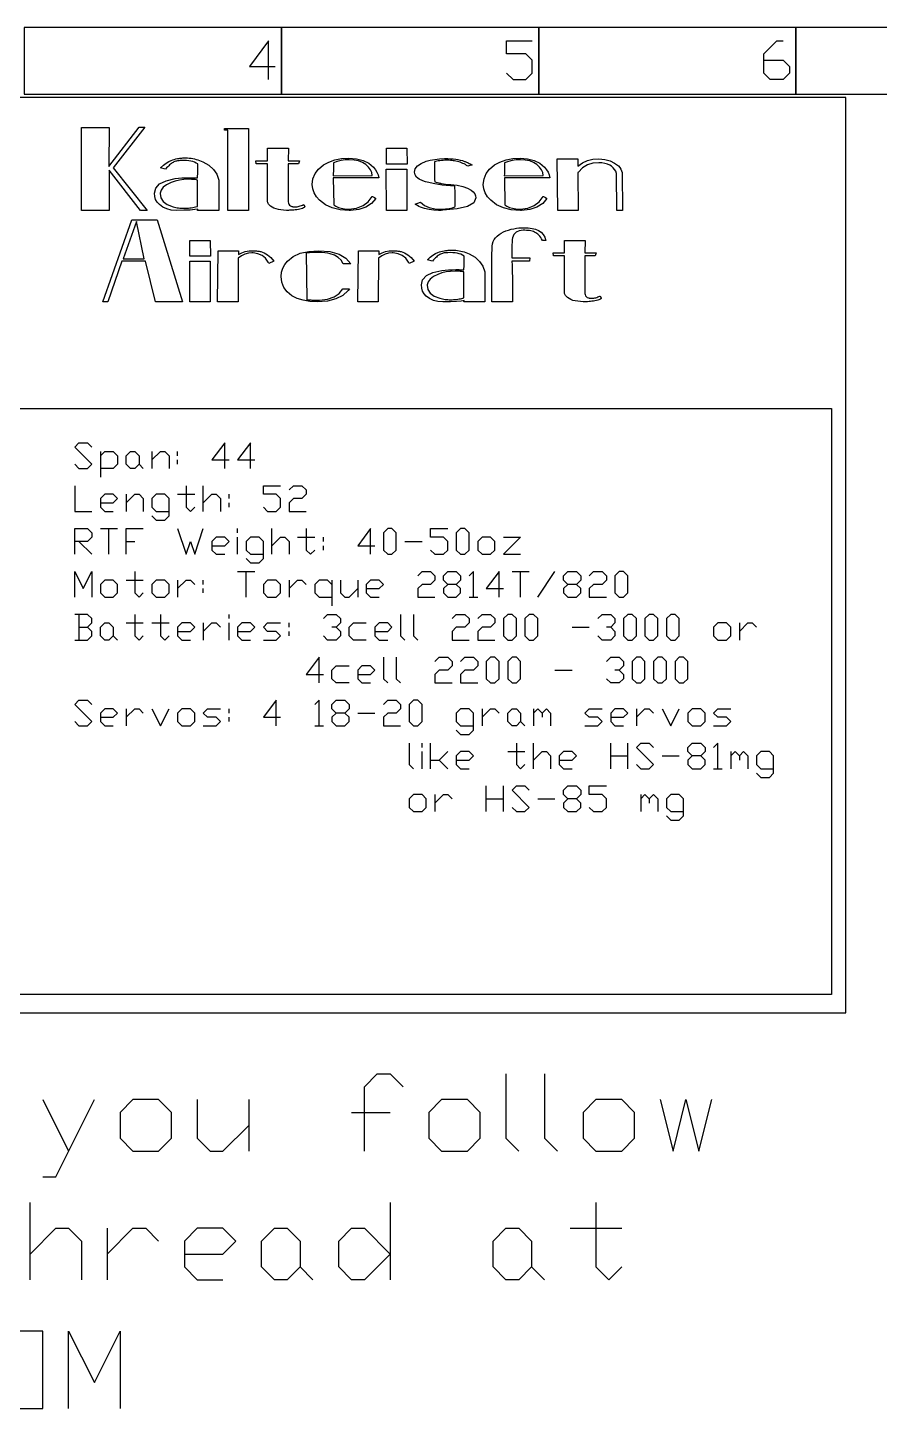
# Model space of a CAD drawing. Extents: x 0 to 102, y 0 to 13.
# Drawn here: x 3.01 to 6.33, y 7.81 to 13.18 of the extents above; entities that cross this region are included whole.
import ezdxf

# ---------------------------------------------------------------- set-up
doc = ezdxf.new("R2010")
doc.units = 0
doc.layers.get('0').update_dxf_attribs({"color": 9, "linetype": 'CONTINUOUS'})

msp = doc.modelspace()

# ---------------------------------------------------------------- linework, layer by layer
at = {"color": 7, "linetype": 'CONTINUOUS'}
for p, q in [((0.0556, 11.6979), (6.1395, 11.6979)), ((6.1395, 11.6979), (6.1395, 9.4202)), ((6.1395, 9.4202), (0.0556, 9.4202))]:
    msp.add_line(p, q, dxfattribs=at)
at = {"color": 7, "linetype": 'CONTINUOUS', "flags": 128}
for points in [[(3.001, 12.9194), (4.001, 12.9194), (4.001, 13.1783), (3.001, 13.1783)], [(4.001, 12.9194), (5.001, 12.9194), (5.001, 13.1783), (4.001, 13.1783)], [(5.001, 12.9194), (6.001, 12.9194), (6.001, 13.1783), (5.001, 13.1783)], [(6.001, 12.9194), (7.001, 12.9194), (7.001, 13.1783), (6.001, 13.1783)], [(3.448, 12.7908), (3.4697, 12.7908), (3.3465, 12.633), (3.4782, 12.468), (3.4528, 12.468), (3.3304, 12.6242), (3.3304, 12.468), (3.2233, 12.468), (3.2233, 12.7904), (3.3304, 12.7904), (3.3296, 12.6387)], [(3.8727, 12.7868), (3.8727, 12.468), (3.7926, 12.468), (3.7918, 12.7796), (3.7793, 12.7796), (3.7793, 12.7868)], [(3.6734, 12.594), (3.6736, 12.5941), (3.6738, 12.5943), (3.674, 12.5947), (3.6742, 12.5952), (3.6744, 12.596), (3.6746, 12.597), (3.6747, 12.5985), (3.6748, 12.6002), (3.6749, 12.6024), (3.675, 12.6049), (3.6751, 12.608), (3.6752, 12.6115), (3.6753, 12.6155), (3.6754, 12.6201), (3.6754, 12.6253), (3.6754, 12.631), (3.6754, 12.6483), (3.6694, 12.652), (3.6628, 12.6551), (3.6558, 12.6576), (3.6483, 12.6594), (3.6401, 12.6607), (3.6311, 12.6615), (3.6213, 12.6618), (3.6106, 12.6616), (3.6058, 12.6613), (3.6013, 12.6609), (3.5971, 12.6603), (3.5933, 12.6596), (3.5897, 12.6587), (3.5862, 12.6575), (3.5828, 12.6561), (3.5794, 12.6544), (3.5761, 12.6524), (3.5727, 12.6501), (3.5693, 12.6475), (3.5659, 12.6445), (3.5624, 12.6412), (3.5586, 12.6374), (3.5545, 12.6332), (3.5502, 12.6286), (3.5309, 12.6334), (3.5421, 12.6437), (3.5526, 12.652), (3.5626, 12.6582), (3.572, 12.6624), (3.5779, 12.6645), (3.5841, 12.6663), (3.5906, 12.6679), (3.5973, 12.6693), (3.6013, 12.6698), (3.6053, 12.6704), (3.6092, 12.6708), (3.613, 12.6713), (3.6169, 12.6716), (3.6207, 12.6719), (3.6245, 12.672), (3.6283, 12.6721), (3.6355, 12.6719), (3.6426, 12.6714), (3.6495, 12.6706), (3.6563, 12.6695), (3.663, 12.668), (3.6696, 12.6663), (3.6762, 12.6643), (3.6827, 12.662), (3.6952, 12.6568), (3.7185, 12.6436), (3.7365, 12.6274), (3.7493, 12.6082), (3.7568, 12.5859), (3.7568, 12.5787), (3.7568, 12.468), (3.6746, 12.468), (3.6754, 12.4732), (3.6637, 12.4709), (3.6457, 12.4693), (3.6216, 12.4683), (3.5913, 12.468), (3.572, 12.4694), (3.5547, 12.4736), (3.5394, 12.4806), (3.5261, 12.4905), (3.5176, 12.4999), (3.5116, 12.5103), (3.5079, 12.5218), (3.5067, 12.5344), (3.5067, 12.5348), (3.5118, 12.5549), (3.5269, 12.571), (3.552, 12.5831), (3.5873, 12.5912), (3.6001, 12.5927), (3.6136, 12.5939), (3.6279, 12.5946), (3.6428, 12.5948), (3.6465, 12.5948), (3.6502, 12.5947), (3.6539, 12.5947), (3.6577, 12.5946), (3.6616, 12.5945), (3.6655, 12.5943), (3.6694, 12.5942), (3.6734, 12.594)], [(4.0273, 12.6604), (4.0712, 12.6604), (4.0668, 12.6491), (4.0273, 12.6491), (4.0273, 12.501), (4.0276, 12.4961), (4.0291, 12.4918), (4.032, 12.4882), (4.0362, 12.4853), (4.041, 12.4833), (4.0426, 12.4829), (4.0441, 12.4826), (4.0456, 12.4823), (4.047, 12.4821), (4.0485, 12.4819), (4.05, 12.4817), (4.0515, 12.4817), (4.0531, 12.4816), (4.0573, 12.4818), (4.0615, 12.4823), (4.0656, 12.483), (4.0698, 12.4841), (4.0739, 12.4854), (4.0781, 12.4869), (4.0823, 12.4886), (4.0865, 12.4905), (4.0869, 12.4899), (4.0874, 12.4892), (4.0879, 12.4885), (4.0885, 12.4877), (4.0889, 12.4871), (4.0894, 12.4864), (4.0898, 12.4856), (4.0903, 12.4849), (4.0908, 12.484), (4.0912, 12.4832), (4.0915, 12.4822), (4.0917, 12.4812), (4.0895, 12.4791), (4.0863, 12.4772), (4.0823, 12.4755), (4.0774, 12.474), (4.072, 12.4727), (4.0664, 12.4715), (4.0606, 12.4706), (4.0547, 12.4698), (4.0488, 12.4691), (4.0431, 12.4687), (4.0377, 12.4683), (4.0325, 12.4682), (4.028, 12.4681), (4.0245, 12.468), (4.022, 12.468), (4.0205, 12.468), (4.0093, 12.4686), (3.9988, 12.4698), (3.989, 12.4714), (3.9798, 12.4736), (3.9715, 12.4764), (3.9642, 12.4801), (3.958, 12.4847), (3.9528, 12.4901), (3.9509, 12.4926), (3.9493, 12.4952), (3.9479, 12.498), (3.9468, 12.501), (3.9468, 12.6491), (3.9029, 12.6491), (3.9013, 12.6604), (3.9468, 12.6604), (3.9468, 12.7095), (4.0277, 12.7095)], [(4.2024, 12.5944), (4.2041, 12.4889), (4.2121, 12.4838), (4.2219, 12.4796), (4.2333, 12.4765), (4.2463, 12.4744), (4.2632, 12.4732), (4.293, 12.477), (4.318, 12.4863), (4.3381, 12.5011), (4.3534, 12.5215), (4.3548, 12.5215), (4.3576, 12.5201), (4.362, 12.5174), (4.3679, 12.5135), (4.3512, 12.4943), (4.3291, 12.4803), (4.3016, 12.4716), (4.2689, 12.468), (4.2644, 12.468), (4.2293, 12.4704), (4.1984, 12.4777), (4.1717, 12.4899), (4.1493, 12.507), (4.1368, 12.5212), (4.1278, 12.5362), (4.1223, 12.5522), (4.1203, 12.569), (4.1231, 12.5909), (4.1313, 12.6108), (4.145, 12.6286), (4.1642, 12.6443), (4.1852, 12.6558), (4.2087, 12.664), (4.2347, 12.6691), (4.2632, 12.6709), (4.2924, 12.6688), (4.3181, 12.6622), (4.3402, 12.6511), (4.3587, 12.6354), (4.3663, 12.6261), (4.3722, 12.6161), (4.3765, 12.6056), (4.3792, 12.5944)], [(4.3534, 12.6032), (4.3519, 12.615), (4.3472, 12.6261), (4.3394, 12.6365), (4.3285, 12.6463), (4.3155, 12.6544), (4.3006, 12.6602), (4.2835, 12.6637), (4.2644, 12.6648), (4.2487, 12.6641), (4.2331, 12.6618), (4.2179, 12.658), (4.2028, 12.6528), (4.2028, 12.6353), (4.2025, 12.6212), (4.2022, 12.6103), (4.2016, 12.6028)], [(4.4895, 12.6479), (4.4086, 12.6479), (4.4086, 12.7095), (4.4887, 12.7095)], [(4.659, 12.5686), (4.6841, 12.5658), (4.7057, 12.5612), (4.7239, 12.5546), (4.7387, 12.5461), (4.7465, 12.5395), (4.752, 12.5324), (4.7553, 12.5246), (4.7564, 12.5163), (4.7482, 12.4976), (4.7241, 12.4834), (4.684, 12.4736), (4.628, 12.4684), (4.622, 12.468), (4.6206, 12.4678), (4.6192, 12.4677), (4.618, 12.4676), (4.6167, 12.4676), (4.6153, 12.4676), (4.614, 12.4676), (4.6127, 12.4676), (4.6115, 12.4676), (4.5926, 12.4684), (4.5745, 12.4709), (4.5574, 12.475), (4.541, 12.4808), (4.5351, 12.4835), (4.5298, 12.4864), (4.525, 12.4894), (4.5209, 12.4925), (4.541, 12.4998), (4.5565, 12.4872), (4.5752, 12.4785), (4.597, 12.4737), (4.622, 12.4728), (4.6386, 12.4733), (4.653, 12.4749), (4.6651, 12.4775), (4.6751, 12.4812), (4.6756, 12.4848), (4.676, 12.4902), (4.6762, 12.4975), (4.6763, 12.5066), (4.6763, 12.5119), (4.6762, 12.5176), (4.6761, 12.5237), (4.6759, 12.5304), (4.6757, 12.5375), (4.6755, 12.5451), (4.6753, 12.5532), (4.6751, 12.5618), (4.658, 12.5629), (4.6416, 12.5644), (4.626, 12.5661), (4.6111, 12.5682), (4.5904, 12.5721), (4.5734, 12.5758), (4.5602, 12.5792), (4.5507, 12.5823), (4.5366, 12.589), (4.5264, 12.597), (4.5203, 12.6063), (4.5181, 12.6169), (4.5208, 12.6298), (4.5293, 12.6411), (4.5435, 12.6507), (4.5636, 12.6588), (4.5795, 12.6631), (4.5968, 12.6662), (4.6154, 12.6683), (4.6352, 12.6693), (4.6473, 12.6691), (4.6584, 12.6687), (4.6687, 12.6679), (4.6781, 12.6668), (4.687, 12.6654), (4.6956, 12.6635), (4.704, 12.6612), (4.7121, 12.6584), (4.7152, 12.6574), (4.718, 12.6564), (4.7204, 12.6554), (4.7226, 12.6544), (4.7246, 12.6534), (4.7264, 12.6525), (4.7281, 12.6516), (4.7297, 12.6507), (4.7311, 12.6499), (4.7326, 12.6492), (4.7341, 12.6484), (4.7355, 12.6477), (4.7369, 12.647), (4.7385, 12.6462), (4.7402, 12.6453), (4.7419, 12.6443), (4.725, 12.6395), (4.7205, 12.6427), (4.7158, 12.6457), (4.7108, 12.6484), (4.7057, 12.6507), (4.7004, 12.6528), (4.6952, 12.6547), (4.6899, 12.6564), (4.6846, 12.6578), (4.6792, 12.659), (4.6739, 12.6601), (4.6686, 12.6609), (4.6632, 12.6616), (4.6579, 12.6621), (4.6526, 12.6625), (4.6473, 12.6627), (4.6421, 12.6628), (4.6358, 12.6627), (4.6295, 12.6624), (4.623, 12.6618), (4.6165, 12.661), (4.6103, 12.66), (4.6047, 12.6588), (4.5997, 12.6575), (4.5954, 12.656), (4.5955, 12.6264), (4.5958, 12.6036), (4.5963, 12.5877), (4.597, 12.5787), (4.6027, 12.5772), (4.6077, 12.5759), (4.6121, 12.5749), (4.6157, 12.574), (4.6187, 12.5734), (4.621, 12.5729), (4.6226, 12.5725), (4.6236, 12.5722), (4.6306, 12.571), (4.6389, 12.5699), (4.6483, 12.5691), (4.659, 12.5686)], [(4.8675, 12.5944), (4.8692, 12.4889), (4.8772, 12.4838), (4.887, 12.4796), (4.8984, 12.4765), (4.9114, 12.4744), (4.9283, 12.4732), (4.9581, 12.477), (4.9831, 12.4863), (5.0032, 12.5011), (5.0185, 12.5215), (5.0199, 12.5215), (5.0227, 12.5201), (5.0271, 12.5174), (5.033, 12.5135), (5.0163, 12.4943), (4.9942, 12.4803), (4.9667, 12.4716), (4.934, 12.468), (4.9295, 12.468), (4.8944, 12.4704), (4.8635, 12.4777), (4.8368, 12.4899), (4.8144, 12.507), (4.8019, 12.5212), (4.7929, 12.5362), (4.7874, 12.5522), (4.7854, 12.569), (4.7882, 12.5909), (4.7964, 12.6108), (4.8101, 12.6286), (4.8293, 12.6443), (4.8503, 12.6558), (4.8738, 12.664), (4.8998, 12.6691), (4.9283, 12.6709), (4.9576, 12.6688), (4.9832, 12.6622), (5.0053, 12.6511), (5.0238, 12.6354), (5.0314, 12.6261), (5.0373, 12.6161), (5.0416, 12.6056), (5.0443, 12.5944)], [(5.0185, 12.6032), (5.017, 12.615), (5.0123, 12.6261), (5.0045, 12.6365), (4.9936, 12.6463), (4.9806, 12.6544), (4.9657, 12.6602), (4.9486, 12.6637), (4.9295, 12.6648), (4.9138, 12.6641), (4.8982, 12.6618), (4.883, 12.658), (4.8679, 12.6528), (4.8679, 12.6353), (4.8676, 12.6212), (4.8673, 12.6103), (4.8667, 12.6028)], [(5.1534, 12.6395), (5.1712, 12.6529), (5.1906, 12.6621), (5.2118, 12.6672), (5.2347, 12.6681), (5.258, 12.6654), (5.2784, 12.66), (5.2959, 12.6517), (5.3104, 12.6407), (5.3158, 12.6348), (5.3201, 12.6286), (5.3231, 12.622), (5.3249, 12.6149), (5.3265, 12.468), (5.3052, 12.468), (5.3036, 12.6113), (5.3002, 12.6198), (5.2959, 12.6274), (5.2906, 12.6339), (5.2842, 12.6395), (5.2767, 12.644), (5.2679, 12.6477), (5.2578, 12.6505), (5.2464, 12.6524), (5.2343, 12.6532), (5.2114, 12.6513), (5.1905, 12.6446), (5.1717, 12.633), (5.155, 12.6165), (5.1534, 12.6145), (5.1546, 12.468), (5.0749, 12.468), (5.0729, 12.6685), (5.1534, 12.6685)], [(4.4883, 12.468), (4.4086, 12.468), (4.4078, 12.6282), (4.4883, 12.6282)], [(3.6746, 12.5859), (3.67, 12.5867), (3.6655, 12.5873), (3.6611, 12.5878), (3.6567, 12.5881), (3.6524, 12.5884), (3.6481, 12.5886), (3.6438, 12.5887), (3.6396, 12.5887), (3.6216, 12.5879), (3.6044, 12.5855), (3.5878, 12.5815), (3.572, 12.5759), (3.5542, 12.5673), (3.5413, 12.5575), (3.5331, 12.5467), (3.5297, 12.5348), (3.5297, 12.534), (3.532, 12.5164), (3.5411, 12.5018), (3.5568, 12.4902), (3.5792, 12.4816), (3.5845, 12.4802), (3.5898, 12.4789), (3.5951, 12.4779), (3.6005, 12.4772), (3.606, 12.4767), (3.6115, 12.4763), (3.6171, 12.4761), (3.6227, 12.476), (3.6281, 12.4761), (3.6336, 12.4763), (3.6391, 12.4767), (3.6446, 12.4772), (3.6502, 12.4779), (3.6558, 12.4788), (3.6614, 12.4799), (3.667, 12.4812), (3.6746, 12.4833)], [(3.5108, 12.112), (3.4727, 12.2702), (3.3799, 12.2702), (3.3264, 12.112), (3.3065, 12.112), (3.4196, 12.4308), (3.5179, 12.4308), (3.6159, 12.112)], [(3.3859, 12.2801), (3.4672, 12.2797), (3.4374, 12.4249)], [(4.9655, 12.271), (4.8965, 12.271), (4.8975, 12.2544), (4.8983, 12.232), (4.8987, 12.2039), (4.8989, 12.1699), (4.8989, 12.1634), (4.8989, 12.1568), (4.8989, 12.15), (4.8989, 12.1429), (4.8988, 12.1357), (4.8988, 12.1282), (4.8986, 12.1206), (4.8985, 12.1128), (4.8191, 12.1128), (4.8191, 12.2857), (4.8203, 12.3285), (4.8213, 12.3379), (4.8238, 12.3465), (4.8277, 12.3544), (4.8332, 12.3616), (4.8398, 12.3682), (4.8472, 12.3741), (4.8553, 12.3794), (4.8642, 12.384), (4.8735, 12.3881), (4.8832, 12.3916), (4.8933, 12.3945), (4.9036, 12.3967), (4.9139, 12.3985), (4.9238, 12.3997), (4.9334, 12.4004), (4.9425, 12.4007), (4.9596, 12.4), (4.975, 12.3979), (4.9885, 12.3945), (5.0002, 12.3896), (5.0101, 12.383), (5.0181, 12.3743), (5.0242, 12.3636), (5.0285, 12.3507), (5.0155, 12.3507), (5.0122, 12.3568), (5.0088, 12.3622), (5.0053, 12.3671), (5.0016, 12.3713), (4.9977, 12.3751), (4.9936, 12.3784), (4.9894, 12.3812), (4.9849, 12.3836), (4.9803, 12.3856), (4.9754, 12.3873), (4.9702, 12.3885), (4.9649, 12.3894), (4.9593, 12.39), (4.9533, 12.3903), (4.9471, 12.3905), (4.9405, 12.3904), (4.9253, 12.3885), (4.9132, 12.383), (4.9044, 12.3742), (4.8989, 12.3618), (4.8978, 12.3552), (4.8971, 12.3454), (4.8966, 12.3322), (4.8965, 12.3158), (4.8965, 12.3004), (4.8965, 12.2833), (4.9663, 12.2833)], [(3.7245, 12.29), (3.6448, 12.29), (3.6448, 12.3507), (3.7238, 12.3507)], [(5.1808, 12.3023), (5.2241, 12.3023), (5.2197, 12.2912), (5.1808, 12.2912), (5.1808, 12.1453), (5.1811, 12.1405), (5.1826, 12.1363), (5.1855, 12.1327), (5.1896, 12.1298), (5.1943, 12.1278), (5.1959, 12.1275), (5.1974, 12.1271), (5.1989, 12.1269), (5.2003, 12.1267), (5.2017, 12.1265), (5.2032, 12.1264), (5.2047, 12.1263), (5.2062, 12.1263), (5.2104, 12.1264), (5.2145, 12.1268), (5.2186, 12.1276), (5.2227, 12.1286), (5.2268, 12.1299), (5.2309, 12.1314), (5.235, 12.1331), (5.2391, 12.135), (5.2396, 12.1344), (5.24, 12.1337), (5.2406, 12.133), (5.2411, 12.1322), (5.2415, 12.1316), (5.242, 12.1309), (5.2424, 12.1302), (5.2429, 12.1294), (5.2434, 12.1286), (5.2438, 12.1277), (5.2441, 12.1268), (5.2443, 12.1259), (5.2421, 12.1238), (5.239, 12.1219), (5.235, 12.1202), (5.2302, 12.1187), (5.2249, 12.1174), (5.2194, 12.1163), (5.2137, 12.1153), (5.2078, 12.1146), (5.202, 12.1139), (5.1964, 12.1135), (5.1911, 12.1131), (5.186, 12.113), (5.1815, 12.1129), (5.1781, 12.1128), (5.1756, 12.1128), (5.1741, 12.1128), (5.1631, 12.1134), (5.1528, 12.1146), (5.1431, 12.1162), (5.134, 12.1183), (5.1258, 12.1211), (5.1187, 12.1248), (5.1126, 12.1293), (5.1075, 12.1346), (5.1056, 12.137), (5.104, 12.1396), (5.1026, 12.1424), (5.1015, 12.1453), (5.1015, 12.2912), (5.0583, 12.2912), (5.0567, 12.3023), (5.1015, 12.3023), (5.1015, 12.3507), (5.1812, 12.3507)], [(3.8336, 12.2964), (3.8464, 12.3033), (3.8601, 12.308), (3.8747, 12.3106), (3.8903, 12.3111), (3.8951, 12.3108), (3.8996, 12.3106), (3.9037, 12.3102), (3.9076, 12.3099), (3.9111, 12.3095), (3.9145, 12.309), (3.9176, 12.3085), (3.9205, 12.3079), (3.9337, 12.3031), (3.9466, 12.2953), (3.9591, 12.2846), (3.9712, 12.271), (3.9522, 12.2619), (3.949, 12.267), (3.9385, 12.2817), (3.9252, 12.2925), (3.9092, 12.2994), (3.8903, 12.3023), (3.8856, 12.3023), (3.8721, 12.3011), (3.8588, 12.2973), (3.8456, 12.291), (3.8324, 12.2821), (3.832, 12.1128), (3.7527, 12.1128), (3.7547, 12.3111), (3.8336, 12.3107), (3.8336, 12.2964)], [(4.2655, 12.1627), (4.2607, 12.156), (4.2398, 12.1371), (4.2128, 12.1236), (4.1795, 12.1155), (4.1402, 12.1128), (4.1108, 12.1142), (4.0846, 12.1186), (4.0614, 12.1259), (4.0414, 12.1362), (4.0231, 12.1513), (4.01, 12.1688), (4.0022, 12.1887), (3.9998, 12.2111), (4.0016, 12.2276), (4.0062, 12.2431), (4.0137, 12.2574), (4.024, 12.2706), (4.046, 12.2885), (4.0736, 12.3012), (4.1069, 12.3087), (4.1457, 12.3111), (4.1893, 12.3076), (4.2246, 12.298), (4.2514, 12.2822), (4.2699, 12.2603), (4.2409, 12.2603), (4.2324, 12.2738), (4.2211, 12.2848), (4.207, 12.2934), (4.1901, 12.2996), (4.1805, 12.3018), (4.1693, 12.3034), (4.1567, 12.3044), (4.1426, 12.3047), (4.1321, 12.3046), (4.1211, 12.3041), (4.1095, 12.3034), (4.0973, 12.3023), (4.0997, 12.1207), (4.1048, 12.1203), (4.1097, 12.12), (4.1145, 12.1197), (4.1192, 12.1195), (4.1236, 12.1193), (4.1279, 12.1192), (4.1319, 12.1191), (4.1358, 12.1191), (4.1376, 12.1191), (4.1393, 12.1191), (4.1409, 12.1191), (4.1426, 12.1191), (4.1441, 12.1191), (4.1456, 12.1192), (4.1471, 12.1193), (4.1485, 12.1195), (4.1799, 12.1233), (4.2054, 12.1317), (4.2251, 12.1449), (4.2389, 12.1627)], [(4.3789, 12.2964), (4.3917, 12.3033), (4.4054, 12.308), (4.42, 12.3106), (4.4356, 12.3111), (4.4404, 12.3108), (4.4449, 12.3106), (4.4491, 12.3102), (4.4529, 12.3099), (4.4564, 12.3095), (4.4598, 12.309), (4.4629, 12.3085), (4.4658, 12.3079), (4.4791, 12.3031), (4.492, 12.2953), (4.5044, 12.2846), (4.5165, 12.271), (4.4975, 12.2619), (4.4943, 12.267), (4.4838, 12.2817), (4.4705, 12.2925), (4.4545, 12.2994), (4.4356, 12.3023), (4.4309, 12.3023), (4.4174, 12.3011), (4.4041, 12.2973), (4.3909, 12.291), (4.3777, 12.2821), (4.3773, 12.1128), (4.298, 12.1128), (4.3, 12.3111), (4.3789, 12.3107), (4.3789, 12.2964)], [(4.7089, 12.2369), (4.7091, 12.237), (4.7093, 12.2372), (4.7095, 12.2376), (4.7097, 12.2381), (4.7099, 12.2388), (4.71, 12.2399), (4.7102, 12.2413), (4.7103, 12.2431), (4.7104, 12.2452), (4.7105, 12.2477), (4.7106, 12.2507), (4.7107, 12.2542), (4.7108, 12.2581), (4.7108, 12.2626), (4.7109, 12.2677), (4.7109, 12.2734), (4.7109, 12.2904), (4.7049, 12.2941), (4.6984, 12.2971), (4.6915, 12.2996), (4.6841, 12.3014), (4.6761, 12.3026), (4.6672, 12.3034), (4.6575, 12.3037), (4.647, 12.3035), (4.6422, 12.3033), (4.6378, 12.3028), (4.6337, 12.3023), (4.63, 12.3015), (4.6264, 12.3006), (4.623, 12.2995), (4.6196, 12.2981), (4.6163, 12.2964), (4.613, 12.2944), (4.6097, 12.2922), (4.6064, 12.2896), (4.603, 12.2867), (4.5995, 12.2834), (4.5958, 12.2797), (4.5918, 12.2756), (4.5875, 12.271), (4.5685, 12.2758), (4.5795, 12.2859), (4.5899, 12.294), (4.5997, 12.3002), (4.609, 12.3043), (4.6148, 12.3064), (4.6209, 12.3082), (4.6273, 12.3098), (4.6339, 12.3111), (4.6379, 12.3116), (4.6418, 12.3122), (4.6456, 12.3126), (4.6494, 12.313), (4.6532, 12.3134), (4.6569, 12.3136), (4.6607, 12.3138), (4.6645, 12.3138), (4.6716, 12.3137), (4.6785, 12.3132), (4.6853, 12.3124), (4.692, 12.3113), (4.6986, 12.3098), (4.7052, 12.3081), (4.7116, 12.3062), (4.718, 12.3039), (4.7303, 12.2988), (4.7533, 12.2858), (4.7711, 12.2698), (4.7836, 12.2509), (4.791, 12.229), (4.791, 12.2218), (4.791, 12.1128), (4.7101, 12.1128), (4.7109, 12.1179), (4.6993, 12.1157), (4.6816, 12.1141), (4.6579, 12.1131), (4.628, 12.1128), (4.609, 12.1142), (4.5919, 12.1183), (4.5768, 12.1253), (4.5637, 12.135), (4.5554, 12.1442), (4.5495, 12.1545), (4.5459, 12.1658), (4.5447, 12.1782), (4.5447, 12.1786), (4.5497, 12.1984), (4.5645, 12.2143), (4.5893, 12.2262), (4.624, 12.2341), (4.6367, 12.2357), (4.65, 12.2368), (4.664, 12.2375), (4.6788, 12.2377), (4.6823, 12.2377), (4.686, 12.2376), (4.6897, 12.2376), (4.6934, 12.2375), (4.6972, 12.2374), (4.7011, 12.2373), (4.705, 12.2371), (4.7089, 12.2369)], [(3.7234, 12.1128), (3.6448, 12.1128), (3.644, 12.2706), (3.7234, 12.2706)], [(4.7101, 12.229), (4.7056, 12.2297), (4.7011, 12.2303), (4.6967, 12.2308), (4.6924, 12.2312), (4.6882, 12.2314), (4.684, 12.2316), (4.6798, 12.2317), (4.6756, 12.2317), (4.6579, 12.231), (4.6409, 12.2286), (4.6246, 12.2246), (4.609, 12.2191), (4.5915, 12.2106), (4.5787, 12.201), (4.5707, 12.1904), (4.5673, 12.1786), (4.5673, 12.1778), (4.5696, 12.1605), (4.5785, 12.1461), (4.594, 12.1347), (4.6161, 12.1263), (4.6213, 12.1248), (4.6265, 12.1236), (4.6318, 12.1226), (4.6371, 12.1219), (4.6425, 12.1214), (4.6479, 12.121), (4.6534, 12.1208), (4.6589, 12.1207), (4.6643, 12.1208), (4.6697, 12.121), (4.6751, 12.1214), (4.6805, 12.1219), (4.686, 12.1226), (4.6915, 12.1235), (4.697, 12.1246), (4.7025, 12.1259), (4.7101, 12.1278)]]:
    msp.add_lwpolyline(points, close=True, dxfattribs=at)
at = {"linetype": 'BYBLOCK', "flags": 128}
for points in [[(3.951, 12.9768), (3.951, 13.1268), (3.876, 13.0268), (3.976, 13.0268)], [(4.876, 13.0018), (4.901, 12.9768), (4.951, 12.9768), (4.976, 13.0018), (4.976, 13.0518), (4.951, 13.0768), (4.876, 13.0768), (4.876, 13.1268), (4.976, 13.1268)], [(5.876, 13.0518), (5.951, 13.0518), (5.976, 13.0268), (5.976, 13.0018), (5.951, 12.9768), (5.901, 12.9768), (5.876, 13.0018), (5.876, 13.0768), (5.926, 13.1268), (5.951, 13.1268)], [(4.3234, 8.8118), (4.3234, 9.0618), (4.3734, 9.1118), (4.4234, 9.1118), (4.4734, 9.0618)], [(4.8734, 9.1118), (4.8734, 8.8618), (4.9234, 8.8118)], [(5.0234, 9.1118), (5.0234, 8.8618), (5.0734, 8.8118)], [(3.0734, 8.7118), (3.1234, 8.7118), (3.2734, 9.0118)], [(3.0734, 9.0118), (3.1734, 8.8118)], [(3.4234, 8.8118), (3.5234, 8.8118), (3.5734, 8.8618), (3.5734, 8.9618), (3.5234, 9.0118), (3.4234, 9.0118), (3.3734, 8.9618), (3.3734, 8.8618), (3.4234, 8.8118)], [(3.6734, 9.0118), (3.6734, 8.8618), (3.7234, 8.8118), (3.7734, 8.8118), (3.8734, 8.9118)], [(3.8734, 9.0118), (3.8734, 8.8118)], [(4.6234, 8.8118), (4.7234, 8.8118), (4.7734, 8.8618), (4.7734, 8.9618), (4.7234, 9.0118), (4.6234, 9.0118), (4.5734, 8.9618), (4.5734, 8.8618), (4.6234, 8.8118)], [(5.2234, 8.8118), (5.3234, 8.8118), (5.3734, 8.8618), (5.3734, 8.9618), (5.3234, 9.0118), (5.2234, 9.0118), (5.1734, 8.9618), (5.1734, 8.8618), (5.2234, 8.8118)], [(5.4734, 9.0118), (5.5234, 8.8118), (5.5734, 9.0118), (5.6234, 8.8118), (5.6734, 9.0118)], [(4.2734, 8.9618), (4.4234, 8.9618)], [(3.0234, 8.3118), (3.0234, 8.6118)], [(4.4234, 8.6118), (4.4234, 8.3118)], [(5.2234, 8.6118), (5.2234, 8.3618), (5.2734, 8.3118), (5.3234, 8.3618)], [(3.0234, 8.4118), (3.1234, 8.5118), (3.1734, 8.5118), (3.2234, 8.4618), (3.2234, 8.3118)], [(3.3234, 8.5118), (3.3234, 8.3118)], [(3.3234, 8.4118), (3.4234, 8.5118), (3.4734, 8.5118), (3.5234, 8.4618)], [(3.6234, 8.4118), (3.7734, 8.4118), (3.8234, 8.4618), (3.7734, 8.5118), (3.6734, 8.5118), (3.6234, 8.4618), (3.6234, 8.3618), (3.6734, 8.3118), (3.7734, 8.3118)], [(4.0734, 8.3618), (4.0234, 8.3118), (3.9734, 8.3118), (3.9234, 8.3618), (3.9234, 8.4618), (3.9734, 8.5118), (4.0234, 8.5118), (4.0734, 8.4618), (4.0734, 8.3618), (4.1234, 8.3118)], [(4.4234, 8.4118), (4.3234, 8.3118), (4.2734, 8.3118), (4.2234, 8.3618), (4.2234, 8.4618), (4.2734, 8.5118), (4.3234, 8.5118), (4.4234, 8.4118)], [(4.9734, 8.3618), (4.9234, 8.3118), (4.8734, 8.3118), (4.8234, 8.3618), (4.8234, 8.4618), (4.8734, 8.5118), (4.9234, 8.5118), (4.9734, 8.4618), (4.9734, 8.3618), (5.0234, 8.3118)], [(5.1234, 8.5118), (5.3234, 8.5118)], [(2.8734, 7.8118), (3.0734, 7.8118), (3.0734, 8.1118), (2.8734, 8.1118), (2.8734, 7.8118)], [(3.1734, 7.8118), (3.1734, 8.1118), (3.2734, 7.9118), (3.3734, 8.1118), (3.3734, 7.8118)]]:
    msp.add_lwpolyline(points, dxfattribs=at)
at = {"color": 7, "linetype": 'CONTINUOUS', "flags": 128}
msp.add_lwpolyline([(0.0001, 12.9072), (0.0001, 9.3489), (6.1953, 9.3489), (6.1953, 12.9072), (0.0001, 12.9072)], dxfattribs=at)
at = {"color": 7, "linetype": 'BYBLOCK', "flags": 128}
for points in [[(3.1969, 11.4813), (3.2136, 11.4646), (3.2469, 11.4646), (3.2636, 11.4813), (3.1969, 11.5479), (3.2136, 11.5646), (3.2469, 11.5646), (3.2636, 11.5479)], [(3.7804, 11.4646), (3.7804, 11.5646), (3.7304, 11.4979), (3.797, 11.4979)], [(3.8804, 11.4646), (3.8804, 11.5646), (3.8304, 11.4979), (3.8971, 11.4979)], [(3.2969, 11.5313), (3.2969, 11.4312)], [(3.2969, 11.5146), (3.3136, 11.5313), (3.3469, 11.5313), (3.3636, 11.5146), (3.3636, 11.4813), (3.3469, 11.4646), (3.2969, 11.4646)], [(3.447, 11.4813), (3.4303, 11.4646), (3.4136, 11.4646), (3.397, 11.4813), (3.397, 11.5146), (3.4136, 11.5313), (3.4303, 11.5313), (3.447, 11.5146), (3.447, 11.4813), (3.4636, 11.4646)], [(3.497, 11.5313), (3.497, 11.4646)], [(3.497, 11.4979), (3.5303, 11.5313), (3.547, 11.5313), (3.5637, 11.5146), (3.5637, 11.4646)], [(3.597, 11.5146), (3.597, 11.5313)], [(3.597, 11.4813), (3.597, 11.4979)], [(3.1969, 11.3979), (3.1969, 11.2979), (3.2636, 11.2979)], [(3.6303, 11.3979), (3.6303, 11.3146), (3.647, 11.2979), (3.6637, 11.3146)], [(3.697, 11.2979), (3.697, 11.3979)], [(3.9304, 11.3146), (3.9471, 11.2979), (3.9804, 11.2979), (3.9971, 11.3146), (3.9971, 11.3479), (3.9804, 11.3646), (3.9304, 11.3646), (3.9304, 11.3979), (3.9971, 11.3979)], [(4.0304, 11.3812), (4.0471, 11.3979), (4.0804, 11.3979), (4.0971, 11.3812), (4.0971, 11.3646), (4.0804, 11.3479), (4.0471, 11.3479), (4.0304, 11.3312), (4.0304, 11.2979), (4.0971, 11.2979)], [(3.2969, 11.3312), (3.3469, 11.3312), (3.3636, 11.3479), (3.3469, 11.3646), (3.3136, 11.3646), (3.2969, 11.3479), (3.2969, 11.3146), (3.3136, 11.2979), (3.3469, 11.2979)], [(3.397, 11.3646), (3.397, 11.2979)], [(3.397, 11.3312), (3.4303, 11.3646), (3.447, 11.3646), (3.4636, 11.3479), (3.4636, 11.2979)], [(3.497, 11.2812), (3.5136, 11.2645), (3.547, 11.2645), (3.5637, 11.2812), (3.5637, 11.3479), (3.547, 11.3646), (3.5136, 11.3646), (3.497, 11.3479), (3.497, 11.3146), (3.5136, 11.2979), (3.5637, 11.2979)], [(3.597, 11.3646), (3.6637, 11.3646)], [(3.697, 11.3312), (3.7304, 11.3646), (3.747, 11.3646), (3.7637, 11.3479), (3.7637, 11.2979)], [(3.797, 11.3479), (3.797, 11.3646)], [(3.797, 11.3146), (3.797, 11.3312)], [(3.1969, 11.1312), (3.1969, 11.2312), (3.2469, 11.2312), (3.2636, 11.2145), (3.2636, 11.1979), (3.2469, 11.1812), (3.1969, 11.1812)], [(3.2969, 11.2312), (3.3636, 11.2312)], [(3.3303, 11.1312), (3.3303, 11.2312)], [(3.397, 11.1312), (3.397, 11.2312), (3.4636, 11.2312)], [(3.597, 11.2312), (3.6303, 11.1312), (3.647, 11.1812), (3.6637, 11.1312), (3.697, 11.2312)], [(3.8304, 11.2145), (3.8304, 11.2312)], [(3.9637, 11.1312), (3.9637, 11.2312)], [(4.0971, 11.2312), (4.0971, 11.1479), (4.1138, 11.1312), (4.1304, 11.1479)], [(4.3471, 11.1312), (4.3471, 11.2312), (4.2971, 11.1645), (4.3638, 11.1645)], [(4.4138, 11.1312), (4.4305, 11.1312), (4.4472, 11.1479), (4.4472, 11.2145), (4.4305, 11.2312), (4.4138, 11.2312), (4.3972, 11.2145), (4.3972, 11.1479), (4.4138, 11.1312)], [(4.5805, 11.1479), (4.5972, 11.1312), (4.6305, 11.1312), (4.6472, 11.1479), (4.6472, 11.1812), (4.6305, 11.1979), (4.5805, 11.1979), (4.5805, 11.2312), (4.6472, 11.2312)], [(4.6972, 11.1312), (4.7139, 11.1312), (4.7306, 11.1479), (4.7306, 11.2145), (4.7139, 11.2312), (4.6972, 11.2312), (4.6805, 11.2145), (4.6805, 11.1479), (4.6972, 11.1312)], [(3.2136, 11.1812), (3.2636, 11.1312)], [(3.397, 11.1812), (3.4303, 11.1812)], [(3.7304, 11.1645), (3.7804, 11.1645), (3.797, 11.1812), (3.7804, 11.1979), (3.747, 11.1979), (3.7304, 11.1812), (3.7304, 11.1479), (3.747, 11.1312), (3.7804, 11.1312)], [(3.8304, 11.1312), (3.8304, 11.1979)], [(3.8637, 11.1145), (3.8804, 11.0978), (3.9137, 11.0978), (3.9304, 11.1145), (3.9304, 11.1812), (3.9137, 11.1979), (3.8804, 11.1979), (3.8637, 11.1812), (3.8637, 11.1479), (3.8804, 11.1312), (3.9304, 11.1312)], [(3.9637, 11.1645), (3.9971, 11.1979), (4.0137, 11.1979), (4.0304, 11.1812), (4.0304, 11.1312)], [(4.0638, 11.1979), (4.1304, 11.1979)], [(4.1638, 11.1812), (4.1638, 11.1979)], [(4.1638, 11.1479), (4.1638, 11.1645)], [(4.4805, 11.1812), (4.5472, 11.1812)], [(4.7806, 11.1312), (4.8139, 11.1312), (4.8306, 11.1479), (4.8306, 11.1812), (4.8139, 11.1979), (4.7806, 11.1979), (4.7639, 11.1812), (4.7639, 11.1479), (4.7806, 11.1312)], [(4.8639, 11.1979), (4.9306, 11.1979), (4.8639, 11.1312), (4.9306, 11.1312)], [(3.1969, 10.9645), (3.1969, 11.0645), (3.2303, 10.9978), (3.2636, 11.0645), (3.2636, 10.9645)], [(3.4303, 11.0645), (3.4303, 10.9812), (3.447, 10.9645), (3.4636, 10.9812)], [(3.8304, 11.0645), (3.8971, 11.0645)], [(3.8637, 10.9645), (3.8637, 11.0645)], [(4.5305, 11.0478), (4.5472, 11.0645), (4.5805, 11.0645), (4.5972, 11.0478), (4.5972, 11.0312), (4.5805, 11.0145), (4.5472, 11.0145), (4.5305, 10.9978), (4.5305, 10.9645), (4.5972, 10.9645)], [(4.6472, 10.9645), (4.6805, 10.9645), (4.6972, 10.9812), (4.6972, 10.9978), (4.6805, 11.0145), (4.6472, 11.0145), (4.6305, 11.0312), (4.6305, 11.0478), (4.6472, 11.0645), (4.6805, 11.0645), (4.6972, 11.0478), (4.6972, 11.0312), (4.6805, 11.0145)], [(4.7472, 10.9645), (4.7472, 11.0645), (4.7306, 11.0478)], [(4.8472, 10.9645), (4.8472, 11.0645), (4.7972, 10.9978), (4.8639, 10.9978)], [(4.8973, 11.0645), (4.9639, 11.0645)], [(4.9306, 10.9645), (4.9306, 11.0645)], [(4.9973, 10.9645), (5.064, 11.0645)], [(5.114, 10.9645), (5.1473, 10.9645), (5.164, 10.9812), (5.164, 10.9978), (5.1473, 11.0145), (5.114, 11.0145), (5.0973, 11.0312), (5.0973, 11.0478), (5.114, 11.0645), (5.1473, 11.0645), (5.164, 11.0478), (5.164, 11.0312), (5.1473, 11.0145)], [(5.1973, 11.0478), (5.214, 11.0645), (5.2473, 11.0645), (5.264, 11.0478), (5.264, 11.0312), (5.2473, 11.0145), (5.214, 11.0145), (5.1973, 10.9978), (5.1973, 10.9645), (5.264, 10.9645)], [(5.314, 10.9645), (5.3307, 10.9645), (5.3473, 10.9812), (5.3473, 11.0478), (5.3307, 11.0645), (5.314, 11.0645), (5.2973, 11.0478), (5.2973, 10.9812), (5.314, 10.9645)], [(3.3136, 10.9645), (3.3469, 10.9645), (3.3636, 10.9812), (3.3636, 11.0145), (3.3469, 11.0312), (3.3136, 11.0312), (3.2969, 11.0145), (3.2969, 10.9812), (3.3136, 10.9645)], [(3.397, 11.0312), (3.4636, 11.0312)], [(3.5136, 10.9645), (3.547, 10.9645), (3.5637, 10.9812), (3.5637, 11.0145), (3.547, 11.0312), (3.5136, 11.0312), (3.497, 11.0145), (3.497, 10.9812), (3.5136, 10.9645)], [(3.597, 11.0312), (3.597, 10.9645)], [(3.597, 10.9978), (3.6303, 11.0312), (3.647, 11.0312), (3.6637, 11.0145)], [(3.697, 11.0145), (3.697, 11.0312)], [(3.9471, 10.9645), (3.9804, 10.9645), (3.9971, 10.9812), (3.9971, 11.0145), (3.9804, 11.0312), (3.9471, 11.0312), (3.9304, 11.0145), (3.9304, 10.9812), (3.9471, 10.9645)], [(4.0304, 11.0312), (4.0304, 10.9645)], [(4.0304, 10.9978), (4.0638, 11.0312), (4.0804, 11.0312), (4.0971, 11.0145)], [(4.1971, 11.0145), (4.1804, 11.0312), (4.1471, 11.0312), (4.1304, 11.0145), (4.1304, 10.9812), (4.1471, 10.9645), (4.1971, 10.9645)], [(4.1971, 11.0312), (4.1971, 10.9311)], [(4.2305, 11.0312), (4.2305, 10.9812), (4.2471, 10.9645), (4.2638, 10.9645), (4.2971, 10.9978)], [(4.2971, 11.0312), (4.2971, 10.9645)], [(4.3305, 10.9978), (4.3805, 10.9978), (4.3972, 11.0145), (4.3805, 11.0312), (4.3471, 11.0312), (4.3305, 11.0145), (4.3305, 10.9812), (4.3471, 10.9645), (4.3805, 10.9645)], [(4.6472, 11.0145), (4.6305, 10.9978), (4.6305, 10.9812), (4.6472, 10.9645)], [(5.114, 11.0145), (5.0973, 10.9978), (5.0973, 10.9812), (5.114, 10.9645)], [(3.697, 10.9812), (3.697, 10.9978)], [(4.7306, 10.9645), (4.7639, 10.9645)], [(3.1969, 10.7978), (3.2469, 10.7978), (3.2636, 10.8145), (3.2636, 10.8311), (3.2469, 10.8478), (3.2636, 10.8645), (3.2636, 10.8811), (3.2469, 10.8978), (3.1969, 10.8978)], [(3.2136, 10.8978), (3.2136, 10.7978)], [(3.4303, 10.8978), (3.4303, 10.8145), (3.447, 10.7978), (3.4636, 10.8145)], [(3.5303, 10.8978), (3.5303, 10.8145), (3.547, 10.7978), (3.5637, 10.8145)], [(3.797, 10.8811), (3.797, 10.8978)], [(4.1638, 10.8811), (4.1804, 10.8978), (4.2138, 10.8978), (4.2305, 10.8811), (4.2305, 10.8645), (4.2138, 10.8478), (4.1971, 10.8478)], [(4.4638, 10.8978), (4.4638, 10.8145), (4.4805, 10.7978)], [(4.5138, 10.8978), (4.5138, 10.8145), (4.5305, 10.7978)], [(4.6639, 10.8811), (4.6805, 10.8978), (4.7139, 10.8978), (4.7306, 10.8811), (4.7306, 10.8645), (4.7139, 10.8478), (4.6805, 10.8478), (4.6639, 10.8311), (4.6639, 10.7978), (4.7306, 10.7978)], [(4.7639, 10.8811), (4.7806, 10.8978), (4.8139, 10.8978), (4.8306, 10.8811), (4.8306, 10.8645), (4.8139, 10.8478), (4.7806, 10.8478), (4.7639, 10.8311), (4.7639, 10.7978), (4.8306, 10.7978)], [(4.8806, 10.7978), (4.8973, 10.7978), (4.9139, 10.8145), (4.9139, 10.8811), (4.8973, 10.8978), (4.8806, 10.8978), (4.8639, 10.8811), (4.8639, 10.8145), (4.8806, 10.7978)], [(4.9639, 10.7978), (4.9806, 10.7978), (4.9973, 10.8145), (4.9973, 10.8811), (4.9806, 10.8978), (4.9639, 10.8978), (4.9473, 10.8811), (4.9473, 10.8145), (4.9639, 10.7978)], [(5.2307, 10.8811), (5.2473, 10.8978), (5.2807, 10.8978), (5.2973, 10.8811), (5.2973, 10.8645), (5.2807, 10.8478), (5.264, 10.8478)], [(5.3473, 10.7978), (5.364, 10.7978), (5.3807, 10.8145), (5.3807, 10.8811), (5.364, 10.8978), (5.3473, 10.8978), (5.3307, 10.8811), (5.3307, 10.8145), (5.3473, 10.7978)], [(5.4307, 10.7978), (5.4474, 10.7978), (5.464, 10.8145), (5.464, 10.8811), (5.4474, 10.8978), (5.4307, 10.8978), (5.414, 10.8811), (5.414, 10.8145), (5.4307, 10.7978)], [(5.514, 10.7978), (5.5307, 10.7978), (5.5474, 10.8145), (5.5474, 10.8811), (5.5307, 10.8978), (5.514, 10.8978), (5.4974, 10.8811), (5.4974, 10.8145), (5.514, 10.7978)], [(3.2136, 10.8478), (3.2469, 10.8478)], [(3.3469, 10.8145), (3.3303, 10.7978), (3.3136, 10.7978), (3.2969, 10.8145), (3.2969, 10.8478), (3.3136, 10.8645), (3.3303, 10.8645), (3.3469, 10.8478), (3.3469, 10.8145), (3.3636, 10.7978)], [(3.397, 10.8645), (3.4636, 10.8645)], [(3.497, 10.8645), (3.5637, 10.8645)], [(3.597, 10.8311), (3.647, 10.8311), (3.6637, 10.8478), (3.647, 10.8645), (3.6137, 10.8645), (3.597, 10.8478), (3.597, 10.8145), (3.6137, 10.7978), (3.647, 10.7978)], [(3.697, 10.8645), (3.697, 10.7978)], [(3.697, 10.8311), (3.7304, 10.8645), (3.747, 10.8645), (3.7637, 10.8478)], [(3.797, 10.7978), (3.797, 10.8645)], [(3.8304, 10.8311), (3.8804, 10.8311), (3.8971, 10.8478), (3.8804, 10.8645), (3.847, 10.8645), (3.8304, 10.8478), (3.8304, 10.8145), (3.847, 10.7978), (3.8804, 10.7978)], [(3.9304, 10.7978), (3.9804, 10.7978), (3.9971, 10.8145), (3.9804, 10.8311), (3.9471, 10.8311), (3.9304, 10.8478), (3.9471, 10.8645), (3.9971, 10.8645)], [(4.0304, 10.8478), (4.0304, 10.8645)], [(4.2138, 10.8478), (4.2305, 10.8311), (4.2305, 10.8145), (4.2138, 10.7978), (4.1804, 10.7978), (4.1638, 10.8145)], [(4.3305, 10.7978), (4.2805, 10.7978), (4.2638, 10.8145), (4.2638, 10.8478), (4.2805, 10.8645), (4.3305, 10.8645)], [(4.3638, 10.8311), (4.4138, 10.8311), (4.4305, 10.8478), (4.4138, 10.8645), (4.3805, 10.8645), (4.3638, 10.8478), (4.3638, 10.8145), (4.3805, 10.7978), (4.4138, 10.7978)], [(5.1306, 10.8478), (5.1973, 10.8478)], [(5.2807, 10.8478), (5.2973, 10.8311), (5.2973, 10.8145), (5.2807, 10.7978), (5.2473, 10.7978), (5.2307, 10.8145)], [(5.6974, 10.7978), (5.7308, 10.7978), (5.7474, 10.8145), (5.7474, 10.8478), (5.7308, 10.8645), (5.6974, 10.8645), (5.6807, 10.8478), (5.6807, 10.8145), (5.6974, 10.7978)], [(5.7808, 10.8645), (5.7808, 10.7978)], [(5.7808, 10.8311), (5.8141, 10.8645), (5.8308, 10.8645), (5.8474, 10.8478)], [(4.0304, 10.8145), (4.0304, 10.8311)], [(4.1471, 10.6311), (4.1471, 10.7311), (4.0971, 10.6644), (4.1638, 10.6644)], [(4.2638, 10.6311), (4.2138, 10.6311), (4.1971, 10.6478), (4.1971, 10.6811), (4.2138, 10.6978), (4.2638, 10.6978)], [(4.2971, 10.6644), (4.3471, 10.6644), (4.3638, 10.6811), (4.3471, 10.6978), (4.3138, 10.6978), (4.2971, 10.6811), (4.2971, 10.6478), (4.3138, 10.6311), (4.3471, 10.6311)], [(4.3972, 10.7311), (4.3972, 10.6478), (4.4138, 10.6311)], [(4.4472, 10.7311), (4.4472, 10.6478), (4.4638, 10.6311)], [(4.5972, 10.7144), (4.6139, 10.7311), (4.6472, 10.7311), (4.6639, 10.7144), (4.6639, 10.6978), (4.6472, 10.6811), (4.6139, 10.6811), (4.5972, 10.6644), (4.5972, 10.6311), (4.6639, 10.6311)], [(4.6972, 10.7144), (4.7139, 10.7311), (4.7472, 10.7311), (4.7639, 10.7144), (4.7639, 10.6978), (4.7472, 10.6811), (4.7139, 10.6811), (4.6972, 10.6644), (4.6972, 10.6311), (4.7639, 10.6311)], [(4.8139, 10.6311), (4.8306, 10.6311), (4.8472, 10.6478), (4.8472, 10.7144), (4.8306, 10.7311), (4.8139, 10.7311), (4.7972, 10.7144), (4.7972, 10.6478), (4.8139, 10.6311)], [(4.8973, 10.6311), (4.9139, 10.6311), (4.9306, 10.6478), (4.9306, 10.7144), (4.9139, 10.7311), (4.8973, 10.7311), (4.8806, 10.7144), (4.8806, 10.6478), (4.8973, 10.6311)], [(5.064, 10.6811), (5.1306, 10.6811)], [(5.264, 10.7144), (5.2807, 10.7311), (5.314, 10.7311), (5.3307, 10.7144), (5.3307, 10.6978), (5.314, 10.6811), (5.2973, 10.6811)], [(5.314, 10.6811), (5.3307, 10.6644), (5.3307, 10.6478), (5.314, 10.6311), (5.2807, 10.6311), (5.264, 10.6478)], [(5.3807, 10.6311), (5.3974, 10.6311), (5.414, 10.6478), (5.414, 10.7144), (5.3974, 10.7311), (5.3807, 10.7311), (5.364, 10.7144), (5.364, 10.6478), (5.3807, 10.6311)], [(5.464, 10.6311), (5.4807, 10.6311), (5.4974, 10.6478), (5.4974, 10.7144), (5.4807, 10.7311), (5.464, 10.7311), (5.4474, 10.7144), (5.4474, 10.6478), (5.464, 10.6311)], [(5.5474, 10.6311), (5.5641, 10.6311), (5.5807, 10.6478), (5.5807, 10.7144), (5.5641, 10.7311), (5.5474, 10.7311), (5.5307, 10.7144), (5.5307, 10.6478), (5.5474, 10.6311)], [(3.1969, 10.4811), (3.2136, 10.4644), (3.2469, 10.4644), (3.2636, 10.4811), (3.1969, 10.5477), (3.2136, 10.5644), (3.2469, 10.5644), (3.2636, 10.5477)], [(3.2969, 10.4977), (3.3469, 10.4977), (3.3636, 10.5144), (3.3469, 10.5311), (3.3136, 10.5311), (3.2969, 10.5144), (3.2969, 10.4811), (3.3136, 10.4644), (3.3469, 10.4644)], [(3.397, 10.5311), (3.397, 10.4644)], [(3.397, 10.4977), (3.4303, 10.5311), (3.447, 10.5311), (3.4636, 10.5144)], [(3.497, 10.5311), (3.5303, 10.4644), (3.5637, 10.5311)], [(3.6137, 10.4644), (3.647, 10.4644), (3.6637, 10.4811), (3.6637, 10.5144), (3.647, 10.5311), (3.6137, 10.5311), (3.597, 10.5144), (3.597, 10.4811), (3.6137, 10.4644)], [(3.697, 10.4644), (3.747, 10.4644), (3.7637, 10.4811), (3.747, 10.4977), (3.7137, 10.4977), (3.697, 10.5144), (3.7137, 10.5311), (3.7637, 10.5311)], [(3.797, 10.5144), (3.797, 10.5311)], [(3.9804, 10.4644), (3.9804, 10.5644), (3.9304, 10.4977), (3.9971, 10.4977)], [(4.1471, 10.4644), (4.1471, 10.5644), (4.1304, 10.5477)], [(4.2138, 10.4644), (4.2471, 10.4644), (4.2638, 10.4811), (4.2638, 10.4977), (4.2471, 10.5144), (4.2138, 10.5144), (4.1971, 10.5311), (4.1971, 10.5477), (4.2138, 10.5644), (4.2471, 10.5644), (4.2638, 10.5477), (4.2638, 10.5311), (4.2471, 10.5144)], [(4.3972, 10.5477), (4.4138, 10.5644), (4.4472, 10.5644), (4.4638, 10.5477), (4.4638, 10.5311), (4.4472, 10.5144), (4.4138, 10.5144), (4.3972, 10.4977), (4.3972, 10.4644), (4.4638, 10.4644)], [(4.5138, 10.4644), (4.5305, 10.4644), (4.5472, 10.4811), (4.5472, 10.5477), (4.5305, 10.5644), (4.5138, 10.5644), (4.4972, 10.5477), (4.4972, 10.4811), (4.5138, 10.4644)], [(4.6805, 10.4477), (4.6972, 10.431), (4.7306, 10.431), (4.7472, 10.4477), (4.7472, 10.5144), (4.7306, 10.5311), (4.6972, 10.5311), (4.6805, 10.5144), (4.6805, 10.4811), (4.6972, 10.4644), (4.7472, 10.4644)], [(4.7806, 10.5311), (4.7806, 10.4644)], [(4.7806, 10.4977), (4.8139, 10.5311), (4.8306, 10.5311), (4.8472, 10.5144)], [(4.9306, 10.4811), (4.9139, 10.4644), (4.8973, 10.4644), (4.8806, 10.4811), (4.8806, 10.5144), (4.8973, 10.5311), (4.9139, 10.5311), (4.9306, 10.5144), (4.9306, 10.4811), (4.9473, 10.4644)], [(4.9806, 10.5311), (4.9806, 10.4644)], [(4.9806, 10.5144), (4.9973, 10.5311), (5.0139, 10.5144), (5.0139, 10.4977)], [(5.0139, 10.5144), (5.0306, 10.5311), (5.0473, 10.5144), (5.0473, 10.4644)], [(5.1806, 10.4644), (5.2307, 10.4644), (5.2473, 10.4811), (5.2307, 10.4977), (5.1973, 10.4977), (5.1806, 10.5144), (5.1973, 10.5311), (5.2473, 10.5311)], [(5.2807, 10.4977), (5.3307, 10.4977), (5.3473, 10.5144), (5.3307, 10.5311), (5.2973, 10.5311), (5.2807, 10.5144), (5.2807, 10.4811), (5.2973, 10.4644), (5.3307, 10.4644)], [(5.3807, 10.5311), (5.3807, 10.4644)], [(5.3807, 10.4977), (5.414, 10.5311), (5.4307, 10.5311), (5.4474, 10.5144)], [(5.4807, 10.5311), (5.514, 10.4644), (5.5474, 10.5311)], [(5.5974, 10.4644), (5.6307, 10.4644), (5.6474, 10.4811), (5.6474, 10.5144), (5.6307, 10.5311), (5.5974, 10.5311), (5.5807, 10.5144), (5.5807, 10.4811), (5.5974, 10.4644)], [(5.6807, 10.4644), (5.7308, 10.4644), (5.7474, 10.4811), (5.7308, 10.4977), (5.6974, 10.4977), (5.6807, 10.5144), (5.6974, 10.5311), (5.7474, 10.5311)], [(3.797, 10.4811), (3.797, 10.4977)], [(4.2138, 10.5144), (4.1971, 10.4977), (4.1971, 10.4811), (4.2138, 10.4644)], [(4.2971, 10.5144), (4.3638, 10.5144)], [(4.1304, 10.4644), (4.1638, 10.4644)], [(4.4972, 10.3977), (4.4972, 10.3144), (4.5138, 10.2977)], [(4.5472, 10.381), (4.5472, 10.3977)], [(4.5472, 10.2977), (4.5472, 10.3644)], [(4.5805, 10.2977), (4.5805, 10.3977)], [(4.5805, 10.331), (4.6139, 10.331), (4.6472, 10.3644)], [(4.6805, 10.331), (4.7306, 10.331), (4.7472, 10.3477), (4.7306, 10.3644), (4.6972, 10.3644), (4.6805, 10.3477), (4.6805, 10.3144), (4.6972, 10.2977), (4.7306, 10.2977)], [(4.8806, 10.3644), (4.9473, 10.3644)], [(4.9139, 10.3977), (4.9139, 10.3144), (4.9306, 10.2977), (4.9473, 10.3144)], [(4.9806, 10.2977), (4.9806, 10.3977)], [(4.9806, 10.331), (5.0139, 10.3644), (5.0306, 10.3644), (5.0473, 10.3477), (5.0473, 10.2977)], [(5.0806, 10.331), (5.1306, 10.331), (5.1473, 10.3477), (5.1306, 10.3644), (5.0973, 10.3644), (5.0806, 10.3477), (5.0806, 10.3144), (5.0973, 10.2977), (5.1306, 10.2977)], [(5.2807, 10.2977), (5.2807, 10.3977)], [(5.3473, 10.2977), (5.3473, 10.3977)], [(5.3807, 10.3144), (5.3974, 10.2977), (5.4307, 10.2977), (5.4474, 10.3144), (5.3807, 10.381), (5.3974, 10.3977), (5.4307, 10.3977), (5.4474, 10.381)], [(5.5974, 10.2977), (5.6307, 10.2977), (5.6474, 10.3144), (5.6474, 10.331), (5.6307, 10.3477), (5.5974, 10.3477), (5.5807, 10.3644), (5.5807, 10.381), (5.5974, 10.3977), (5.6307, 10.3977), (5.6474, 10.381), (5.6474, 10.3644), (5.6307, 10.3477)], [(5.6974, 10.2977), (5.6974, 10.3977), (5.6807, 10.381)], [(5.7474, 10.3644), (5.7474, 10.2977)], [(5.7474, 10.3477), (5.7641, 10.3644), (5.7808, 10.3477), (5.7808, 10.331)], [(5.7808, 10.3477), (5.7974, 10.3644), (5.8141, 10.3477), (5.8141, 10.2977)], [(5.8474, 10.281), (5.8641, 10.2643), (5.8975, 10.2643), (5.9141, 10.281), (5.9141, 10.3477), (5.8975, 10.3644), (5.8641, 10.3644), (5.8474, 10.3477), (5.8474, 10.3144), (5.8641, 10.2977), (5.9141, 10.2977)], [(4.6139, 10.331), (4.6472, 10.2977)], [(5.2807, 10.3477), (5.3473, 10.3477)], [(5.4807, 10.3477), (5.5474, 10.3477)], [(5.5974, 10.3477), (5.5807, 10.331), (5.5807, 10.3144), (5.5974, 10.2977)], [(5.6807, 10.2977), (5.7141, 10.2977)], [(4.5138, 10.131), (4.5472, 10.131), (4.5639, 10.1477), (4.5639, 10.181), (4.5472, 10.1977), (4.5138, 10.1977), (4.4972, 10.181), (4.4972, 10.1477), (4.5138, 10.131)], [(4.5972, 10.1977), (4.5972, 10.131)], [(4.5972, 10.1643), (4.6305, 10.1977), (4.6472, 10.1977), (4.6639, 10.181)], [(4.7972, 10.131), (4.7972, 10.231)], [(4.8639, 10.131), (4.8639, 10.231)], [(4.8973, 10.1477), (4.9139, 10.131), (4.9473, 10.131), (4.9639, 10.1477), (4.8973, 10.2143), (4.9139, 10.231), (4.9473, 10.231), (4.9639, 10.2143)], [(5.114, 10.131), (5.1473, 10.131), (5.164, 10.1477), (5.164, 10.1643), (5.1473, 10.181), (5.114, 10.181), (5.0973, 10.1977), (5.0973, 10.2143), (5.114, 10.231), (5.1473, 10.231), (5.164, 10.2143), (5.164, 10.1977), (5.1473, 10.181)], [(5.1973, 10.1477), (5.214, 10.131), (5.2473, 10.131), (5.264, 10.1477), (5.264, 10.181), (5.2473, 10.1977), (5.1973, 10.1977), (5.1973, 10.231), (5.264, 10.231)], [(5.3974, 10.1977), (5.3974, 10.131)], [(5.3974, 10.181), (5.414, 10.1977), (5.4307, 10.181), (5.4307, 10.1643)], [(5.4307, 10.181), (5.4474, 10.1977), (5.464, 10.181), (5.464, 10.131)], [(5.4974, 10.1143), (5.514, 10.0976), (5.5474, 10.0976), (5.5641, 10.1143), (5.5641, 10.181), (5.5474, 10.1977), (5.514, 10.1977), (5.4974, 10.181), (5.4974, 10.1477), (5.514, 10.131), (5.5641, 10.131)], [(4.7972, 10.181), (4.8639, 10.181)], [(4.9973, 10.181), (5.064, 10.181)], [(5.114, 10.181), (5.0973, 10.1643), (5.0973, 10.1477), (5.114, 10.131)]]:
    msp.add_lwpolyline(points, dxfattribs=at)

doc.saveas('drawing.dxf')
